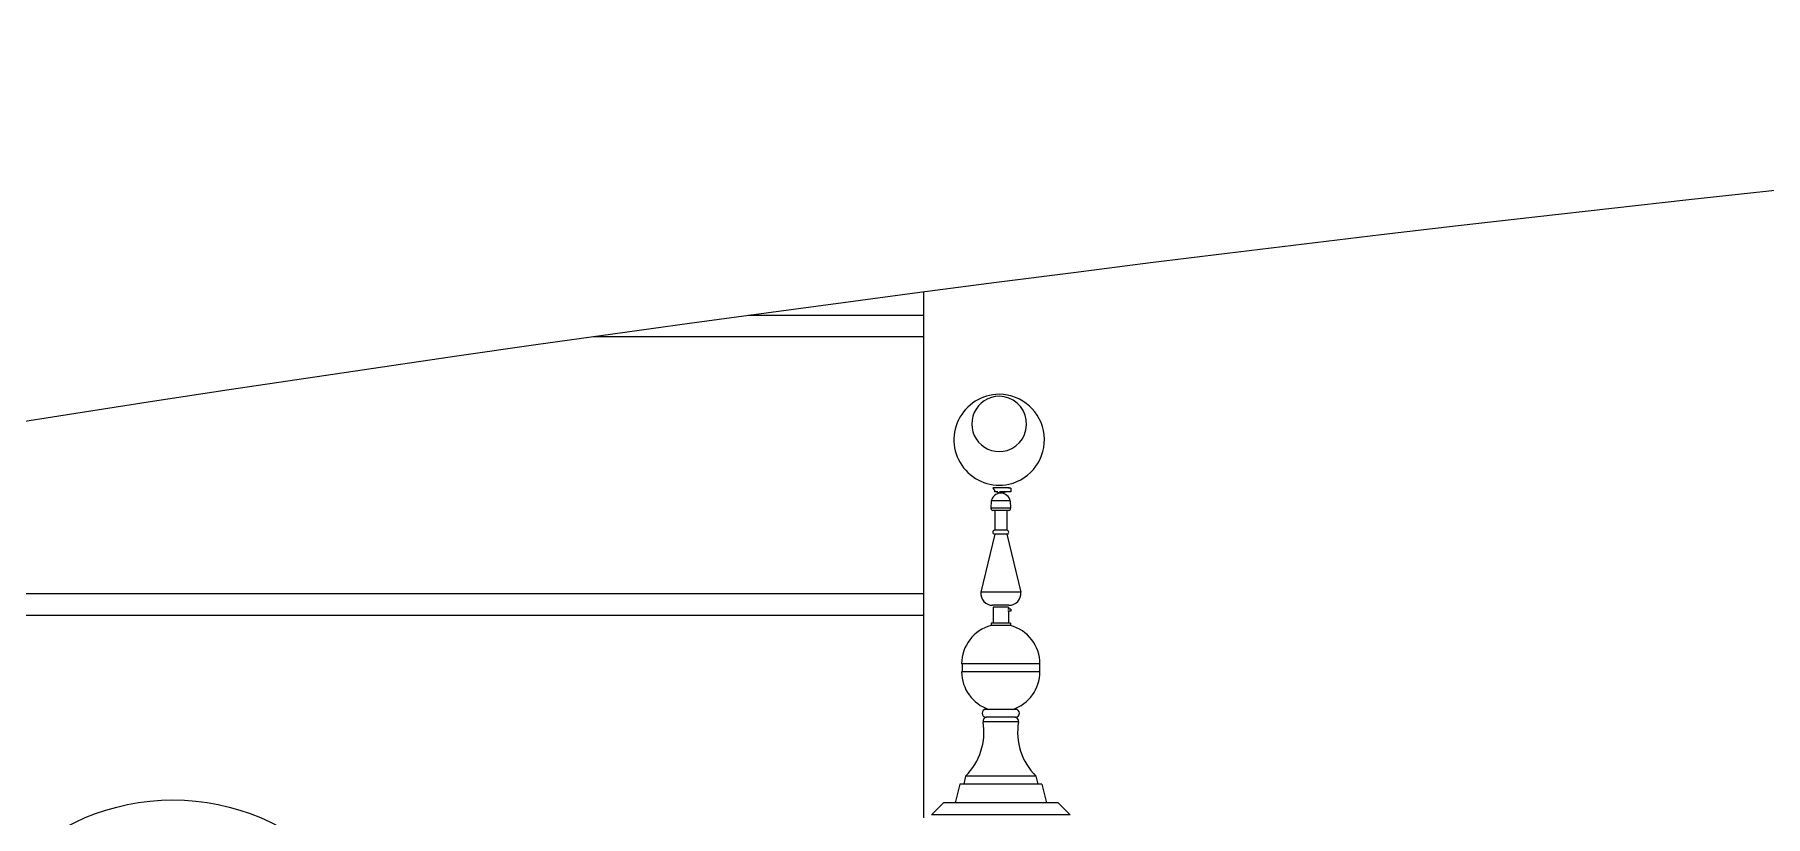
# Model space of a CAD drawing. Header units: inches. Extents: x -6210 to 141093, y -2740 to 21225.
# Drawn here: x 93671.2 to 93832.7, y 3491.6 to 3564.6 of the extents above; entities that cross this region are included whole.
import ezdxf

# ---------------------------------------------------------------- set-up
doc = ezdxf.new("R2010")
doc.units = ezdxf.units.IN
doc.header["$LTSCALE"] = 100
doc.header["$MEASUREMENT"] = 0
doc.layers.add('car area', color=53, linetype='Continuous')

msp = doc.modelspace()

# ---------------------------------------------------------------- linework, layer by layer
at = {"layer": 'car area', "linetype": 'Continuous', "lineweight": 0, "extrusion": (0, 1, 0)}
for p, q in [((93754.13917, 3491.43662), (93754.13917, 3540.52874)), ((93754.13917, 3538.33662), (93737.74813, 3538.33662)), ((93754.13917, 3536.33662), (93723.29921, 3536.33662)), ((93762.08848, 3522.25194), (93760.56464, 3522.25194)), ((93760.74305, 3522.00653), (93760.73591, 3521.88514)), ((93761.04995, 3521.88514), (93760.73591, 3521.88514)), ((93762.25975, 3521.88514), (93761.18147, 3521.88514)), ((93762.24002, 3522.22066), (93762.04181, 3522.22066)), ((93762.24002, 3522.22066), (93762.25975, 3521.88514)), ((93760.43288, 3521.01731), (93760.39258, 3520.33216)), ((93762.23693, 3520.33216), (93760.39258, 3520.33216)), ((93762.23693, 3520.33216), (93760.39258, 3520.33216)), ((93762.19663, 3521.01731), (93760.43288, 3521.01731)), ((93762.19663, 3521.01731), (93760.43288, 3521.01731)), ((93762.19663, 3521.01731), (93762.23693, 3520.33216)), ((93762.05266, 3520.13673), (93760.57685, 3520.13673)), ((93760.75027, 3520.13673), (93760.75027, 3518.29081)), ((93761.87924, 3520.13673), (93761.87924, 3518.29081)), ((93760.75027, 3517.92163), (93759.45388, 3512.49721)), ((93761.87924, 3518.29081), (93760.75027, 3518.29081)), ((93761.87924, 3518.29081), (93760.75027, 3518.29081)), ((93761.87924, 3517.92163), (93760.75027, 3517.92163)), ((93761.87924, 3517.92163), (93760.75027, 3517.92163)), ((93761.87924, 3517.92163), (93763.17563, 3512.49721)), ((93762.05051, 3517.92401), (93761.90231, 3517.92401)), ((93762.05051, 3517.92401), (93761.90231, 3517.92401)), ((93762.05051, 3517.55483), (93761.9669, 3517.55483)), ((93754.13917, 3512.33662), (93582.28068, 3512.33662)), ((93763.17563, 3512.49721), (93759.45388, 3512.49721)), ((93763.17563, 3512.49721), (93759.45388, 3512.49721)), ((93762.07389, 3511.27632), (93760.55562, 3511.27632)), ((93762.02774, 3511.09173), (93760.60177, 3511.09173)), ((93760.60177, 3511.09173), (93760.60177, 3509.61499)), ((93762.24516, 3510.90952), (93761.96283, 3510.90952)), ((93762.24516, 3510.90952), (93761.96283, 3510.90952)), ((93762.24516, 3510.72493), (93761.96283, 3510.72493)), ((93762.24516, 3510.72493), (93761.96283, 3510.72493)), ((93762.02774, 3511.09173), (93762.02774, 3510.90952)), ((93762.02774, 3510.72493), (93762.02774, 3509.61499)), ((93762.24516, 3510.90952), (93762.24516, 3510.72493)), ((93754.13917, 3510.33662), (93582.28068, 3510.33662)), ((93762.21234, 3509.61499), (93760.41717, 3509.61499)), ((93760.41717, 3509.61499), (93760.41717, 3509.38113)), ((93762.21234, 3509.38113), (93760.41717, 3509.38113)), ((93762.21234, 3509.38113), (93760.41717, 3509.38113)), ((93762.21234, 3509.61499), (93762.21234, 3509.38113)), ((93764.96688, 3505.81025), (93757.66263, 3505.81025)), ((93757.70878, 3505.81025), (93757.70878, 3505.07189)), ((93764.92073, 3505.81025), (93764.92073, 3505.07189)), ((93764.96688, 3505.07189), (93757.66263, 3505.07189)), ((93762.68755, 3501.56464), (93759.94196, 3501.56464)), ((93762.68755, 3500.82627), (93759.94196, 3500.82627)), ((93762.96699, 3500.39555), (93759.66252, 3500.39555)), ((93762.96699, 3500.39555), (93759.66252, 3500.39555)), ((93757.4807, 3494.58181), (93757.06375, 3492.82265)), ((93765.14881, 3494.58181), (93757.4807, 3494.58181)), ((93765.14881, 3494.58181), (93757.4807, 3494.58181)), ((93758.03512, 3495.32017), (93757.86011, 3494.58181)), ((93764.59439, 3495.32017), (93758.03512, 3495.32017)), ((93764.59439, 3495.32017), (93758.03512, 3495.32017)), ((93764.59439, 3495.32017), (93764.7694, 3494.58181)), ((93765.14881, 3494.58181), (93765.56577, 3492.82265)), ((93755.95641, 3492.82265), (93754.85461, 3491.70342)), ((93766.6731, 3492.82265), (93755.95641, 3492.82265)), ((93766.6731, 3492.82265), (93755.95641, 3492.82265)), ((93766.6731, 3492.82265), (93767.7749, 3491.70342)), ((93767.7749, 3491.70342), (93754.85461, 3491.70342))]:
    msp.add_line(p, q, dxfattribs=at)
at = {"layer": 'car area', "linetype": 'Continuous', "lineweight": 0}
msp.add_circle((93684.07869, 3472.10438), 21, dxfattribs=at)
for centre, radius, start, end in [((94196.10471, 188.50168), 3423.06633, 84.84427915, 101.01648637), ((94194.928, 182.26676), 3387.06633, 84.7698104, 100.42093149), ((93761.18625, 3526.73523), 4.24062, 90.3154896, 282.0113987), ((93761.18495, 3528.21358), 2.57763, 90.4359276, 286.2804053), ((93761.13997, 3526.73023), 4.24561, 282.6363477, 89.6905406), ((93761.13997, 3528.20697), 2.58429, 287.2789929, 89.43734), ((93761.35194, 3522.63675), 0.87631, 206.0479493, 230.8990715), ((93761.35194, 3522.63675), 0.87631, 239.0585471, 268.3404788), ((93761.30118, 3522.63675), 0.87631, 271.6595212, 300.9414529), ((93761.30118, 3522.63675), 0.87631, 331.6523553, 333.9520507), ((93760.57685, 3520.32132), 0.18459, 176.6335393, 270), ((93761.34013, 3520.83564), 0.92526, 91.5717031, 168.6771959), ((93761.28938, 3520.83564), 0.92526, 11.3228041, 88.4282969), ((93762.05266, 3520.32132), 0.18459, 270, 3.3664607), ((93760.75027, 3518.10622), 0.18459, 90, 270), ((93761.87924, 3518.10622), 0.18459, 270, 90), ((93760.55562, 3512.38387), 1.10755, 174.1265465, 270), ((93762.07389, 3512.38387), 1.10755, 270, 5.8734535), ((93761.35447, 3505.81025), 3.69184, 104.707459, 180), ((93761.27504, 3505.81025), 3.69184, 0, 75.292541), ((93761.35447, 3505.07189), 3.69184, 180, 251.8051277), ((93761.27504, 3505.07189), 3.69184, 288.1948723, 0), ((93759.94196, 3501.19546), 0.36918, 90, 270), ((93760.02654, 3500.45709), 0.36918, 90, 189.5944037), ((93762.60297, 3500.45709), 0.36918, 350.4055963, 90), ((93762.68755, 3501.19546), 0.36918, 270, 90), ((93753.94739, 3499.42949), 5.79621, 314.8491409, 9.5944037), ((93768.68212, 3499.42949), 5.79621, 170.4055963, 225.1508591)]:
    msp.add_arc(centre, radius, start, end, dxfattribs=at)

doc.saveas('drawing.dxf')
